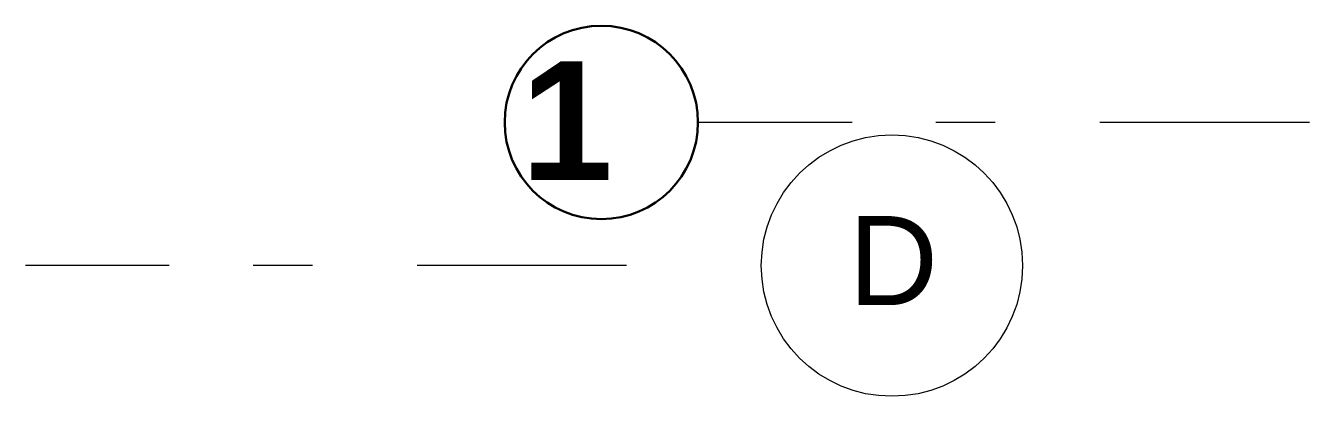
# Model space of a CAD drawing. Header units: millimetres. Extents: x 1 to 121, y 0 to 90.
# Drawn here: x 29.279 to 31.441, y 67.262 to 67.886 of the extents above; entities that cross this region are included whole.
import ezdxf

# ---------------------------------------------------------------- set-up
doc = ezdxf.new("R2010")
doc.units = ezdxf.units.MM
doc.linetypes.add('CENTER2', pattern=[28.575, 19.05, -3.175, 3.175, -3.175])
doc.linetypes.add('Dot & Dashed', pattern=[0.670278, 0.352778, -0.176389, 0, -0.141111])
for name, color, linetype, lineweight in [('Cotas varias El', 253, 'Continuous', 13), ('Drawing & Figure_Pen_No__1', 7, 'Continuous', 13), ('GRAFO 3', 22, 'Continuous', 30)]:
    doc.layers.add(name, color=color, linetype=linetype, lineweight=lineweight)
doc.layers.add('Drawing & Figure_Pen_No__167', color=7, linetype='Continuous', lineweight=13, true_color=0x6a6a6a)
doc.styles.add('GENERATED_STYLE_1', font='arialbd.ttf')

msp = doc.modelspace()

# ---------------------------------------------------------------- linework, layer by layer
at = {"layer": 'Cotas varias El', "linetype": 'Dot & Dashed'}
msp.add_line((31.4414, 67.7235), (30.4116, 67.7235), dxfattribs=at)
at = {"layer": 'Drawing & Figure_Pen_No__167', "color": 251, "linetype": 'Dot & Dashed', "lineweight": 13, "true_color": 0x6a6a6a}
msp.add_line((30.2913, 67.4823), (29.2791, 67.4823), dxfattribs=at)
at = {"layer": 'Drawing & Figure_Pen_No__167', "color": 251, "linetype": 'CENTER2', "lineweight": 13, "true_color": 0x6a6a6a}
msp.add_circle((30.7383, 67.4823), 0.22, dxfattribs=at)
at = {"layer": 'GRAFO 3', "linetype": 'Continuous'}
msp.add_circle((30.2488, 67.7235), 0.1628, dxfattribs=at)

# ---------------------------------------------------------------- texts
at = {"insert": (30.2685, 67.6263), "char_height": 0.2, "width": 8.425260489275389e-15, "attachment_point": 9, "rotation": 0, "style": 'GENERATED_STYLE_1'}
msp.add_mtext('1', dxfattribs=at)
at = {"layer": 'Drawing & Figure_Pen_No__1', "color": 7, "linetype": 'Continuous', "lineweight": 13, "insert": (30.6648, 67.4159), "char_height": 0.15, "attachment_point": 7, "style": 'GENERATED_STYLE_1'}
msp.add_mtext('\\A1;{\\pql;\\fArial|b0|i0|c0|p34;D}', dxfattribs=at)

doc.saveas('drawing.dxf')
